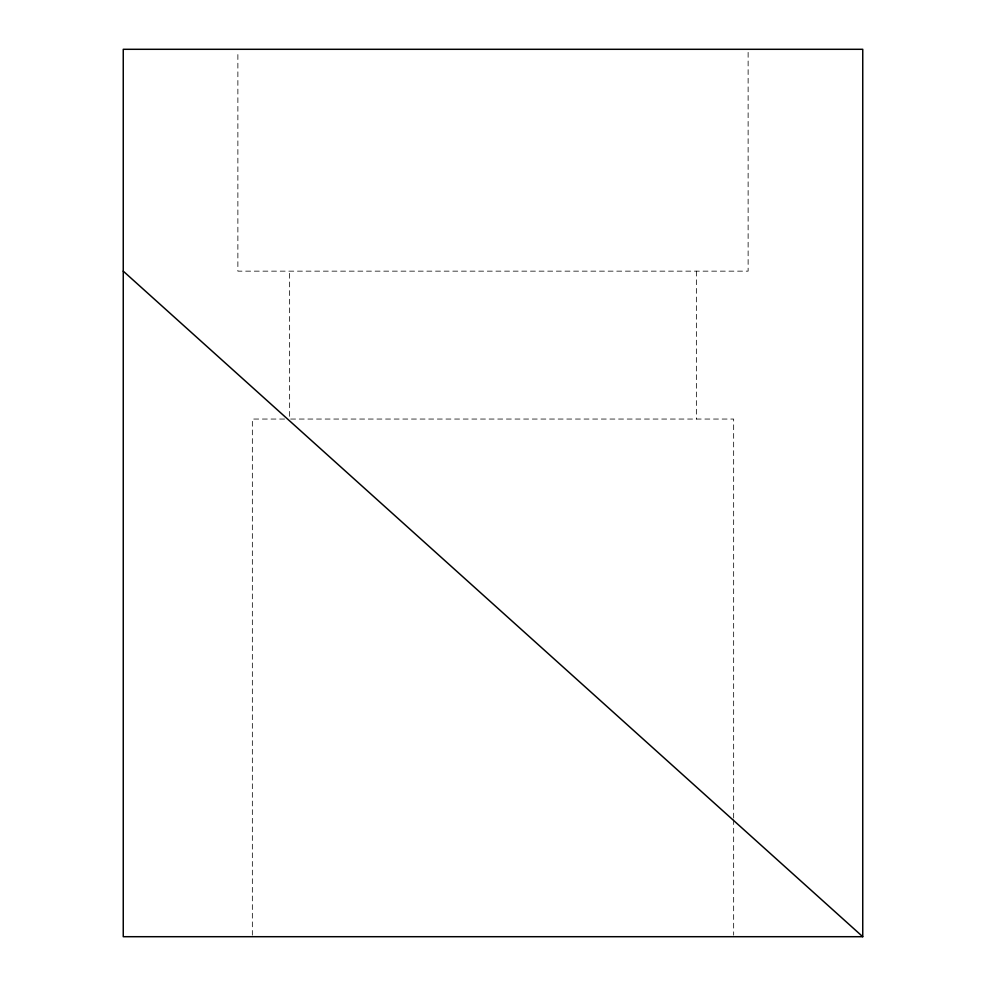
<?xml version="1.0" encoding="UTF-8"?>
<svg xmlns="http://www.w3.org/2000/svg" width="986" height="986" viewBox="0 0 986 986"><rect width="100%" height="100%" fill="white"/><g stroke="black" fill="none" stroke-linecap="round" stroke-linejoin="round"><path stroke-width="0.74" stroke-dasharray="4.93 3.7" d="M284.584 419.05L252.342 419.05L252.342 935.159M748.127 52.381L748.127 271.15L237.872 271.15L237.872 52.381M733.658 818.072L733.658 419.05L289.637 419.05L289.637 271.15M733.658 819.612L733.658 935.159M696.362 271.15L696.362 419.05"/><path stroke-width="1.48" d="M862.75 936.7L123.25 936.7L123.25 49.3L862.75 49.3L862.75 936.7L123.25 271.15"/></g></svg>
